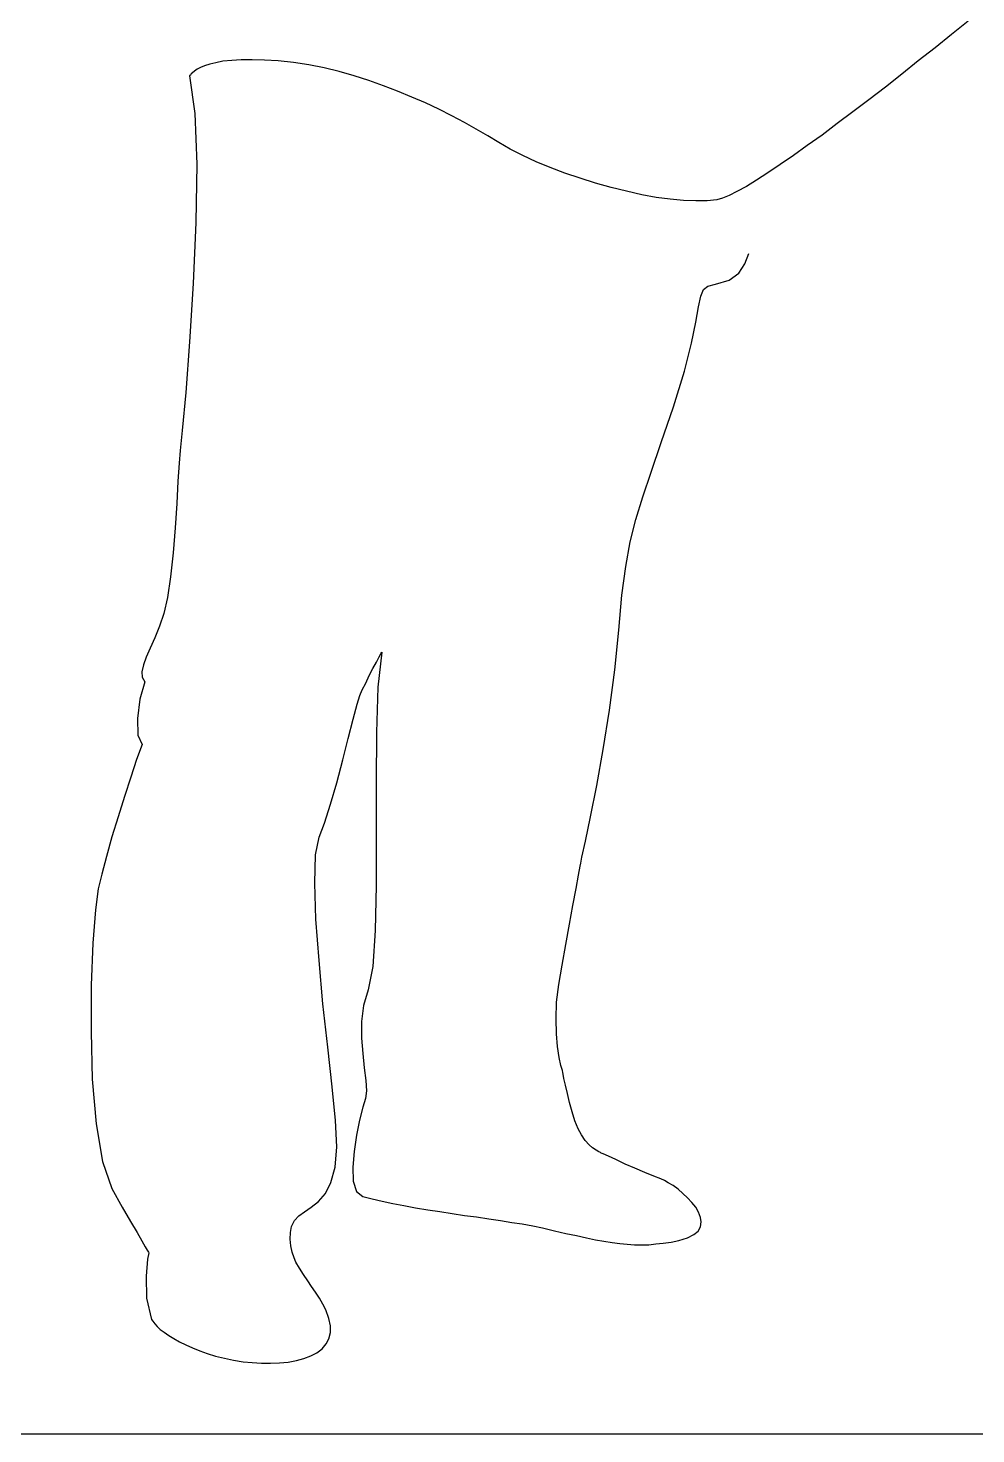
# Model space of a CAD drawing. Extents: x -3257 to 6743, y 13293 to 23293.
# Drawn here: x 4926 to 5642, y 13293 to 14355 of the extents above; entities that cross this region are included whole.
import ezdxf

# ---------------------------------------------------------------- set-up
doc = ezdxf.new("R2010")
doc.units = 0
doc.header["$LTSCALE"] = 1270
doc.header["$MEASUREMENT"] = 0
doc.layers.get('0').update_dxf_attribs({"linetype": 'CONTINUOUS'})

msp = doc.modelspace()

# ---------------------------------------------------------------- linework, layer by layer
at = {"linetype": 'Continuous'}
for p, q in [((5636.5, 14360.5), (5624.1, 14350.4)), ((5624.1, 14350.4), (5611.6, 14340.3)), ((5611.6, 14340.3), (5598.9, 14330.5)), ((5051.9, 14322.8), (5050.4, 14321.6)), ((5054, 14324.3), (5051.9, 14322.8)), ((5056.6, 14325.5), (5054, 14324.3)), ((5059.6, 14326.7), (5056.6, 14325.5)), ((5063.5, 14328.1), (5059.6, 14326.7)), ((5068.2, 14329), (5063.5, 14328.1)), ((5073.5, 14330.2), (5068.2, 14329)), ((5080.1, 14330.8), (5073.5, 14330.2)), ((5087.2, 14331.4), (5080.1, 14330.8)), ((5095.5, 14331.4), (5087.2, 14331.4)), ((5105, 14331.1), (5095.5, 14331.4)), ((5115.3, 14330.5), (5105, 14331.1)), ((5126.9, 14329.3), (5115.3, 14330.5)), ((5138.5, 14327.5), (5126.9, 14329.3)), ((5150, 14325.2), (5138.5, 14327.5)), ((5161.3, 14322.5), (5150, 14325.2)), ((5172.6, 14319.2), (5161.3, 14322.5)), ((5598.9, 14330.5), (5586.4, 14320.4)), ((5048.9, 14319.8), (5048.3, 14319.5)), ((5048.3, 14319.5), (5048.3, 14319.2)), ((5048.3, 14319.2), (5052.2, 14290.8)), ((5049.5, 14320.7), (5048.9, 14319.8)), ((5050.4, 14321.6), (5049.5, 14320.7)), ((5183.8, 14315.7), (5172.6, 14319.2)), ((5194.8, 14311.8), (5183.8, 14315.7)), ((5205.5, 14307.7), (5194.8, 14311.8)), ((5586.4, 14320.4), (5574, 14310.7)), ((5216.1, 14303.2), (5205.5, 14307.7)), ((5226.5, 14298.8), (5216.1, 14303.2)), ((5561.5, 14301.2), (5549.4, 14292)), ((5574, 14310.7), (5561.5, 14301.2)), ((5052.2, 14290.8), (5053.7, 14252.5)), ((5236.6, 14294), (5226.5, 14298.8)), ((5246.4, 14289), (5236.6, 14294)), ((5549.4, 14292), (5537.5, 14283.1)), ((5255.9, 14284), (5246.4, 14289)), ((5264.8, 14278.9), (5255.9, 14284)), ((5537.5, 14283.1), (5526.2, 14274.5)), ((5273.7, 14273.9), (5264.8, 14278.9)), ((5282, 14268.8), (5273.7, 14273.9)), ((5290.6, 14263.8), (5282, 14268.8)), ((5526.2, 14274.5), (5515, 14266.5)), ((5300, 14259.1), (5290.6, 14263.8)), ((5310.1, 14254.3), (5300, 14259.1)), ((5504.6, 14259.1), (5494.5, 14252.3)), ((5515, 14266.5), (5504.6, 14259.1)), ((5053.7, 14252.5), (5053.1, 14208.4)), ((5320.8, 14249.9), (5310.1, 14254.3)), ((5331.8, 14245.7), (5320.8, 14249.9)), ((5494.5, 14252.3), (5485.3, 14246)), ((5343.3, 14241.9), (5331.8, 14245.7)), ((5354.9, 14238), (5343.3, 14241.9)), ((5366.8, 14234.8), (5354.9, 14238)), ((5476.7, 14240.4), (5469, 14235.7)), ((5485.3, 14246), (5476.7, 14240.4)), ((5378.3, 14232.1), (5366.8, 14234.8)), ((5389.9, 14229.4), (5378.3, 14232.1)), ((5400.8, 14227.4), (5389.9, 14229.4)), ((5411.5, 14225.9), (5400.8, 14227.4)), ((5450.9, 14226.8), (5446.8, 14225.6)), ((5456, 14228.8), (5450.9, 14226.8)), ((5461.9, 14231.8), (5456, 14228.8)), ((5469, 14235.7), (5461.9, 14231.8)), ((5421.6, 14225), (5411.5, 14225.9)), ((5430.8, 14224.7), (5421.6, 14225)), ((5439.4, 14224.7), (5430.8, 14224.7)), ((5446.8, 14225.6), (5439.4, 14224.7)), ((5053.1, 14208.4), (5051, 14162.4)), ((5467.9, 14177.2), (5470.8, 14185)), ((5463.4, 14170.1), (5467.9, 14177.2)), ((5445.6, 14161.8), (5456, 14164.8)), ((5456, 14164.8), (5463.4, 14170.1)), ((5051, 14162.4), (5048.3, 14118.3)), ((5432.9, 14144.6), (5434.6, 14152.6)), ((5434.6, 14152.6), (5436.7, 14157.7)), ((5436.7, 14157.7), (5440, 14160.3)), ((5440, 14160.3), (5445.6, 14161.8)), ((5430.8, 14133.1), (5432.9, 14144.6)), ((5427.5, 14117.1), (5430.8, 14133.1)), ((5048.3, 14118.3), (5045.4, 14080)), ((5422.2, 14096), (5427.5, 14117.1)), ((5413.9, 14069), (5422.2, 14096)), ((5045.4, 14080), (5042.7, 14051.2)), ((5404.7, 14042.1), (5413.9, 14069)), ((5042.7, 14051.2), (5041.2, 14036.1)), ((5041.2, 14036.1), (5040.3, 14026.6)), ((5397, 14019.8), (5404.7, 14042.1)), ((5040.3, 14026.6), (5039.4, 14013)), ((5390.8, 14001.1), (5397, 14019.8)), ((5039.4, 14013), (5038.6, 13996.1)), ((5038.6, 13996.1), (5037.4, 13977.7)), ((5385.4, 13983.9), (5390.8, 14001.1)), ((5381.3, 13967.1), (5385.4, 13983.9)), ((5037.4, 13977.7), (5035.9, 13958.7)), ((5378, 13948.4), (5381.3, 13967.1)), ((5035.9, 13958.7), (5033.8, 13940.7)), ((5033.8, 13940.7), (5031.7, 13924.9)), ((5375, 13926.7), (5378, 13948.4)), ((5031.7, 13924.9), (5028.8, 13912.8)), ((5372.7, 13900.3), (5375, 13926.7)), ((5028.8, 13912.8), (5025.5, 13903.3)), ((5025.5, 13903.3), (5022, 13894.4)), ((5369.7, 13870.4), (5372.7, 13900.3)), ((5018.4, 13886.7), (5015.4, 13879.9)), ((5022, 13894.4), (5018.4, 13886.7)), ((5015.4, 13879.9), (5013.4, 13874)), ((5186.8, 13871.3), (5189.5, 13876)), ((5189.5, 13876), (5191.5, 13880.2)), ((5193.6, 13883.7), (5190.6, 13857.1)), ((5191.5, 13880.2), (5193, 13882.8)), ((5193, 13882.8), (5193.6, 13883.7)), ((5013.4, 13874), (5012.2, 13868.9)), ((5012.2, 13868.9), (5012.5, 13864.8)), ((5181.5, 13860.3), (5184.1, 13866)), ((5184.1, 13866), (5186.8, 13871.3)), ((5365.6, 13839.9), (5369.7, 13870.4)), ((5014.5, 13861.2), (5010.7, 13848.2)), ((5012.5, 13864.8), (5014.5, 13861.2)), ((5177, 13850.8), (5178.8, 13855.3)), ((5178.8, 13855.3), (5181.5, 13860.3)), ((5190.6, 13857.1), (5189.5, 13823)), ((5010.7, 13848.2), (5008.9, 13833.6)), ((5172, 13833), (5174.9, 13844.3)), ((5174.9, 13844.3), (5177, 13850.8)), ((5008.9, 13833.6), (5009.2, 13820.9)), ((5360.8, 13810.2), (5365.6, 13839.9)), ((5168.1, 13818.5), (5172, 13833)), ((5189.5, 13823), (5189.2, 13785)), ((5012.5, 13813.8), (5008.3, 13802.5)), ((5009.2, 13820.9), (5012.5, 13813.8)), ((5164, 13802.2), (5168.1, 13818.5)), ((5008.3, 13802.5), (5003.9, 13789.2)), ((5159.5, 13785), (5164, 13802.2)), ((5356.1, 13782.9), (5360.8, 13810.2)), ((5003.9, 13789.2), (4999.1, 13774.6)), ((5154.8, 13768.7), (5159.5, 13785)), ((5189.2, 13785), (5189.2, 13745.6)), ((5351.3, 13759.2), (5356.1, 13782.9)), ((4999.1, 13774.6), (4994.4, 13759.2)), ((4994.4, 13759.2), (4989.6, 13744.1)), ((5150.3, 13754.5), (5154.8, 13768.7)), ((5347.5, 13740.8), (5351.3, 13759.2)), ((5146.2, 13743.8), (5150.3, 13754.5)), ((4989.6, 13744.1), (4985.5, 13729.3)), ((5143.5, 13730.5), (5146.2, 13743.8)), ((5189.2, 13745.6), (5189.2, 13707.3)), ((5344.8, 13728.7), (5347.5, 13740.8)), ((4985.5, 13729.3), (4981.9, 13715.9)), ((5142.9, 13709.1), (5143.5, 13730.5)), ((5343.9, 13724.2), (5344.8, 13728.7)), ((5342.1, 13715), (5343.3, 13721.9)), ((5343.3, 13721.9), (5343.9, 13724.2)), ((4981.9, 13715.9), (4979.3, 13704.7)), ((5143.8, 13681.8), (5142.9, 13709.1)), ((5189.2, 13707.3), (5188.6, 13673.2)), ((5340.4, 13705), (5342.1, 13715)), ((4979.3, 13704.7), (4977.2, 13689)), ((5338, 13692.2), (5340.4, 13705)), ((4977.2, 13689), (4975.1, 13663.8)), ((5335.3, 13678), (5338, 13692.2)), ((5146.2, 13650.7), (5143.8, 13681.8)), ((5332.7, 13662.6), (5335.3, 13678)), ((4975.1, 13663.8), (4973.9, 13632)), ((5188.6, 13673.2), (5186.8, 13646)), ((5329.7, 13647.1), (5332.7, 13662.6)), ((5149.1, 13617.8), (5146.2, 13650.7)), ((5186.8, 13646), (5183.2, 13628.5)), ((5327.3, 13632.6), (5329.7, 13647.1)), ((4973.9, 13632), (4973.9, 13596.8)), ((5325.5, 13619), (5327.3, 13632.6)), ((5183.2, 13628.5), (5179.7, 13616.6)), ((5152.7, 13585.2), (5149.1, 13617.8)), ((5179.7, 13616.6), (5178.2, 13604.5)), ((5325.3, 13606.5), (5325.5, 13619)), ((5178.2, 13604.5), (5178.2, 13592)), ((5325.5, 13595.3), (5325.3, 13606.5)), ((4973.9, 13596.8), (4974.8, 13560.9)), ((5178.2, 13592), (5179.1, 13580.4)), ((5326.4, 13585.5), (5325.5, 13595.3)), ((5156, 13555.2), (5152.7, 13585.2)), ((5179.1, 13580.4), (5180.3, 13569.5)), ((5327.6, 13577.2), (5326.4, 13585.5)), ((5180.3, 13569.5), (5181.5, 13560)), ((5328.8, 13571.3), (5327.6, 13577.2)), ((5330, 13567.4), (5328.8, 13571.3)), ((4974.8, 13560.9), (4977.8, 13527.1)), ((5181.5, 13560), (5182, 13552)), ((5330.3, 13565.9), (5330, 13567.4)), ((5330.6, 13564.7), (5330.3, 13565.9)), ((5331.2, 13561.5), (5330.6, 13564.7)), ((5332.4, 13556.4), (5331.2, 13561.5)), ((5158.6, 13529.7), (5156, 13555.2)), ((5182, 13552), (5181.2, 13546.4)), ((5333.8, 13550.2), (5332.4, 13556.4)), ((5335.3, 13543.4), (5333.8, 13550.2)), ((5179.1, 13539.8), (5176.7, 13530)), ((5181.2, 13546.4), (5179.1, 13539.8)), ((5337.4, 13536.3), (5335.3, 13543.4)), ((5339.5, 13529.5), (5337.4, 13536.3)), ((4977.8, 13527.1), (4982.5, 13498.6)), ((5159.5, 13509.9), (5158.6, 13529.7)), ((5176.7, 13530), (5174.3, 13518.5)), ((5341.8, 13523.5), (5339.5, 13529.5)), ((5174.3, 13518.5), (5172.6, 13506.3)), ((5344.5, 13518.8), (5341.8, 13523.5)), ((5347.2, 13514.6), (5344.5, 13518.8)), ((5350.1, 13511.4), (5347.2, 13514.6)), ((5158.3, 13494.5), (5159.5, 13509.9)), ((5172.6, 13506.3), (5171.7, 13494.5)), ((5352.8, 13509), (5350.1, 13511.4)), ((5355.5, 13507.2), (5352.8, 13509)), ((5357.6, 13506), (5355.5, 13507.2)), ((5358.7, 13505.4), (5357.6, 13506)), ((5359.3, 13505.1), (5358.7, 13505.4)), ((5360.8, 13504.5), (5359.3, 13505.1)), ((5364.7, 13502.8), (5360.8, 13504.5)), ((4982.5, 13498.6), (4989.6, 13478.2)), ((5155.1, 13482.9), (5158.3, 13494.5)), ((5171.7, 13494.5), (5172, 13483.8)), ((5370.3, 13500.1), (5364.7, 13502.8)), ((5377.4, 13496.8), (5370.3, 13500.1)), ((5384.8, 13493.6), (5377.4, 13496.8)), ((5392.2, 13490.3), (5384.8, 13493.6)), ((5150.9, 13474.6), (5155.1, 13482.9)), ((5172, 13483.8), (5174.3, 13476.1)), ((5399.1, 13487.7), (5392.2, 13490.3)), ((5404.4, 13485.6), (5399.1, 13487.7)), ((5407.1, 13484.4), (5404.4, 13485.6)), ((5410, 13482.6), (5407.1, 13484.4)), ((4989.6, 13478.2), (4997.3, 13464.2)), ((5145.6, 13468.4), (5150.9, 13474.6)), ((5174.3, 13476.1), (5179.1, 13472.2)), ((5179.1, 13472.2), (5186.2, 13470.5)), ((5413.6, 13480.5), (5410, 13482.6)), ((5417.4, 13477.9), (5413.6, 13480.5)), ((5421, 13474.6), (5417.4, 13477.9)), ((5424.6, 13471.3), (5421, 13474.6)), ((4997.3, 13464.2), (5003.6, 13453.3)), ((5135.2, 13460.7), (5140.2, 13464.2)), ((5140.2, 13464.2), (5145.6, 13468.4)), ((5186.2, 13470.5), (5193.9, 13468.7)), ((5193.9, 13468.7), (5201.9, 13466.9)), ((5201.9, 13466.9), (5210.2, 13465.4)), ((5210.2, 13465.4), (5219.1, 13463.6)), ((5219.1, 13463.6), (5228.3, 13462.1)), ((5228.3, 13462.1), (5237.5, 13461)), ((5427.8, 13467.8), (5424.6, 13471.3)), ((5430.8, 13464.2), (5427.8, 13467.8)), ((5432.9, 13460.4), (5430.8, 13464.2)), ((5003.6, 13453.3), (5008.6, 13445)), ((5125.4, 13449.7), (5127.5, 13454.1)), ((5127.5, 13454.1), (5130.8, 13457.7)), ((5130.8, 13457.7), (5135.2, 13460.7)), ((5237.5, 13461), (5246.7, 13459.5)), ((5246.7, 13459.5), (5255.9, 13458)), ((5255.9, 13458), (5265.1, 13456.8)), ((5265.1, 13456.8), (5274.3, 13455.3)), ((5274.3, 13455.3), (5283.1, 13454.1)), ((5283.1, 13454.1), (5291.7, 13452.7)), ((5291.7, 13452.7), (5299.7, 13451.5)), ((5299.7, 13451.5), (5307.7, 13450)), ((5434.3, 13456.5), (5432.9, 13460.4)), ((5434.9, 13453), (5434.3, 13456.5)), ((5434.3, 13449.4), (5434.9, 13453)), ((5008.6, 13445), (5012.2, 13438.7)), ((5124.2, 13439.9), (5124.5, 13445)), ((5124.5, 13445), (5125.4, 13449.7)), ((5307.7, 13450), (5314.9, 13448.5)), ((5314.9, 13448.5), (5324.1, 13446.4)), ((5324.1, 13446.4), (5332.7, 13444.4)), ((5332.7, 13444.4), (5340.7, 13442.9)), ((5340.7, 13442.9), (5348.1, 13441.1)), ((5348.1, 13441.1), (5354.9, 13439.6)), ((5418, 13439), (5424.6, 13441.1)), ((5424.6, 13441.1), (5429.3, 13443.5)), ((5429.3, 13443.5), (5432.6, 13446.1)), ((5432.6, 13446.1), (5434.3, 13449.4)), ((5012.2, 13438.7), (5014.8, 13434.3)), ((5014.8, 13434.3), (5016.3, 13431.6)), ((5016.3, 13431.6), (5017.2, 13430.1)), ((5017.5, 13429.8), (5016.6, 13424.8)), ((5017.2, 13430.1), (5017.5, 13429.8)), ((5124.8, 13434.9), (5124.2, 13439.9)), ((5125.7, 13430.1), (5124.8, 13434.9)), ((5127.2, 13426), (5125.7, 13430.1)), ((5354.9, 13439.6), (5361.4, 13438.4)), ((5361.4, 13438.4), (5367.6, 13437.5)), ((5367.6, 13437.5), (5373.3, 13436.7)), ((5373.3, 13436.7), (5378.9, 13436.1)), ((5378.9, 13436.1), (5384.5, 13435.8)), ((5384.5, 13435.8), (5389.9, 13435.8)), ((5389.9, 13435.8), (5395.2, 13435.8)), ((5395.2, 13435.8), (5400.6, 13436.4)), ((5400.6, 13436.4), (5406.2, 13437)), ((5406.2, 13437), (5412.1, 13437.8)), ((5412.1, 13437.8), (5418, 13439)), ((5016.6, 13424.8), (5015.4, 13412)), ((5128.7, 13422.7), (5127.2, 13426)), ((5131.3, 13418), (5128.7, 13422.7)), ((5015.4, 13412), (5015.7, 13395.4)), ((5134.3, 13413.2), (5131.3, 13418)), ((5137.6, 13408.5), (5134.3, 13413.2)), ((5140.5, 13404.3), (5137.6, 13408.5)), ((5143.5, 13399.9), (5140.5, 13404.3)), ((5146.5, 13395.4), (5143.5, 13399.9)), ((5015.7, 13395.4), (5019.6, 13379.4)), ((5149.1, 13391), (5146.5, 13395.4)), ((5151.2, 13386.6), (5149.1, 13391)), ((5019.6, 13379.4), (5020.5, 13378)), ((5020.5, 13378), (5022, 13375.9)), ((5153.6, 13380), (5151.2, 13386.6)), ((5154.8, 13374.4), (5153.6, 13380)), ((5022, 13375.9), (5023.7, 13374.1)), ((5023.7, 13374.1), (5026.1, 13371.7)), ((5026.1, 13371.7), (5029.1, 13369.7)), ((5029.1, 13369.7), (5032.6, 13367.3)), ((5032.6, 13367.3), (5036.5, 13364.9)), ((5153.6, 13364.6), (5154.8, 13369.4)), ((5154.8, 13369.4), (5154.8, 13374.4)), ((5036.5, 13364.9), (5040.6, 13362.5)), ((5040.6, 13362.5), (5045.4, 13360.2)), ((5045.4, 13360.2), (5050.4, 13357.8)), ((5050.4, 13357.8), (5056, 13355.7)), ((5056, 13355.7), (5061.7, 13353.6)), ((5144.4, 13354.2), (5148.5, 13357.2)), ((5148.5, 13357.2), (5151.5, 13360.8)), ((5151.5, 13360.8), (5153.6, 13364.6)), ((5061.7, 13353.6), (5067.9, 13351.6)), ((5067.9, 13351.6), (5074.7, 13350.1)), ((5074.7, 13350.1), (5081.5, 13348.6)), ((5081.5, 13348.6), (5088.7, 13347.4)), ((5088.7, 13347.4), (5095.5, 13346.8)), ((5095.5, 13346.8), (5102.6, 13346.2)), ((5102.6, 13346.2), (5109.4, 13346.2)), ((5109.4, 13346.2), (5116.2, 13346.5)), ((5116.2, 13346.5), (5122.7, 13347.1)), ((5122.7, 13347.1), (5129, 13348.3)), ((5129, 13348.3), (5134.6, 13349.8)), ((5134.6, 13349.8), (5139.9, 13351.9)), ((5139.9, 13351.9), (5144.4, 13354.2))]:
    msp.add_line(p, q, dxfattribs=at)
msp.add_lwpolyline([(6742.9, 23292.8), (-3257.1, 23292.8), (-3257.1, 13292.8), (6742.9, 13292.8)], close=True, dxfattribs=at)

doc.saveas('drawing.dxf')
